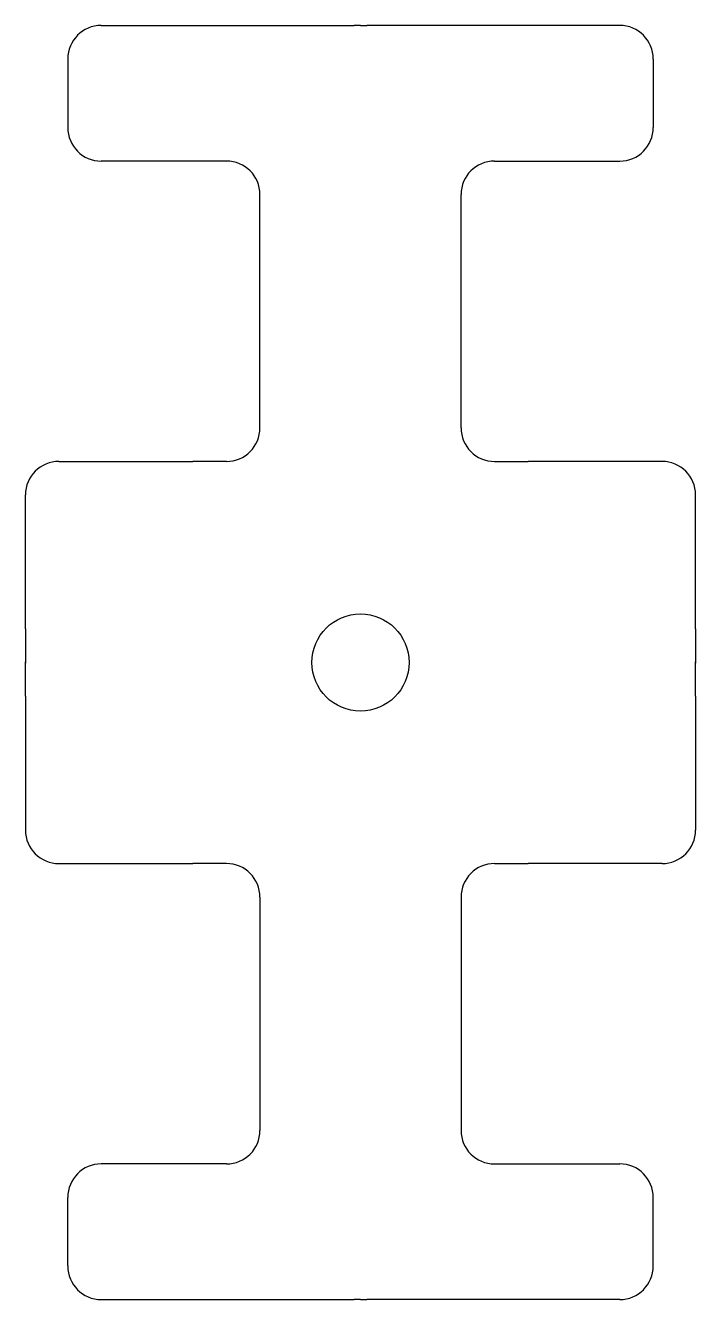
# Model space of a CAD drawing. Header units: millimetres. Extents: x -10 to 10, y -19 to 19.
import ezdxf

# ---------------------------------------------------------------- set-up
doc = ezdxf.new("R2010")
doc.units = ezdxf.units.MM
doc.layers.get('0').update_dxf_attribs({"linetype": 'CONTINUOUS'})

msp = doc.modelspace()

# ---------------------------------------------------------------- linework, layer by layer
for p, q in [((-7.737, 19.006), (-0.185, 19.006)), ((0, 19.006), (-0.185, 19.006)), ((0, 19.006), (0.185, 19.006)), ((7.737, 19.006), (0.185, 19.006)), ((-8.737, 18.006), (-8.737, 15.961)), ((8.737, 18.006), (8.737, 15.961)), ((-4, 14.961), (-7.737, 14.961)), ((4, 14.961), (7.737, 14.961)), ((-3, 7), (-3, 13.961)), ((3, 7), (3, 13.961)), ((-9, 6), (-5, 6)), ((-4, 6), (-5, 6)), ((4, 6), (5, 6)), ((9, 6), (5, 6)), ((-10, 1), (-10, 5)), ((10, 1), (10, 5)), ((-10, 1), (-10, -0.021)), ((10, 1), (10, -0.021)), ((-10, -1), (-10, 0.021)), ((10, -1), (10, 0.021)), ((-10, 0), (-10, -0.021)), ((-10, -1), (-10, -5)), ((10, -1), (10, -5)), ((-9, -6), (-5, -6)), ((-4, -6), (-5, -6)), ((4, -6), (5, -6)), ((9, -6), (5, -6)), ((-3, -7), (-3, -13.961)), ((3, -7), (3, -13.961)), ((-4, -14.961), (-7.737, -14.961)), ((4, -14.961), (7.737, -14.961)), ((-8.737, -18.006), (-8.737, -15.961)), ((8.737, -18.006), (8.737, -15.961)), ((-7.737, -19.006), (-0.185, -19.006)), ((0, -19.006), (-0.185, -19.006)), ((0, -19.006), (0.185, -19.006)), ((7.737, -19.006), (0.185, -19.006))]:
    msp.add_line(p, q)
msp.add_circle((0, 0), 1.45)
for centre, start, end in [((-7.737, 18.006), 90, 180), ((7.737, 18.006), 0, 90), ((-7.737, 15.961), 180, 270), ((7.737, 15.961), -90, 0), ((-4, 13.961), 0, 90), ((4, 13.961), 90, 180), ((-4, 7), -90, 0), ((4, 7), 180, 270), ((-9, 5), 90, 180), ((9, 5), 0, 90), ((-9, -5), 180, 270), ((9, -5), -90, 0), ((-4, -7), 0, 90), ((4, -7), 90, 180), ((-4, -13.961), -90, 0), ((4, -13.961), 180, 270), ((-7.737, -15.961), 90, 180), ((7.737, -15.961), 0, 90), ((-7.737, -18.006), 180, 270), ((7.737, -18.006), -90, 0)]:
    msp.add_arc(centre, 1, start, end)

doc.saveas('drawing.dxf')
